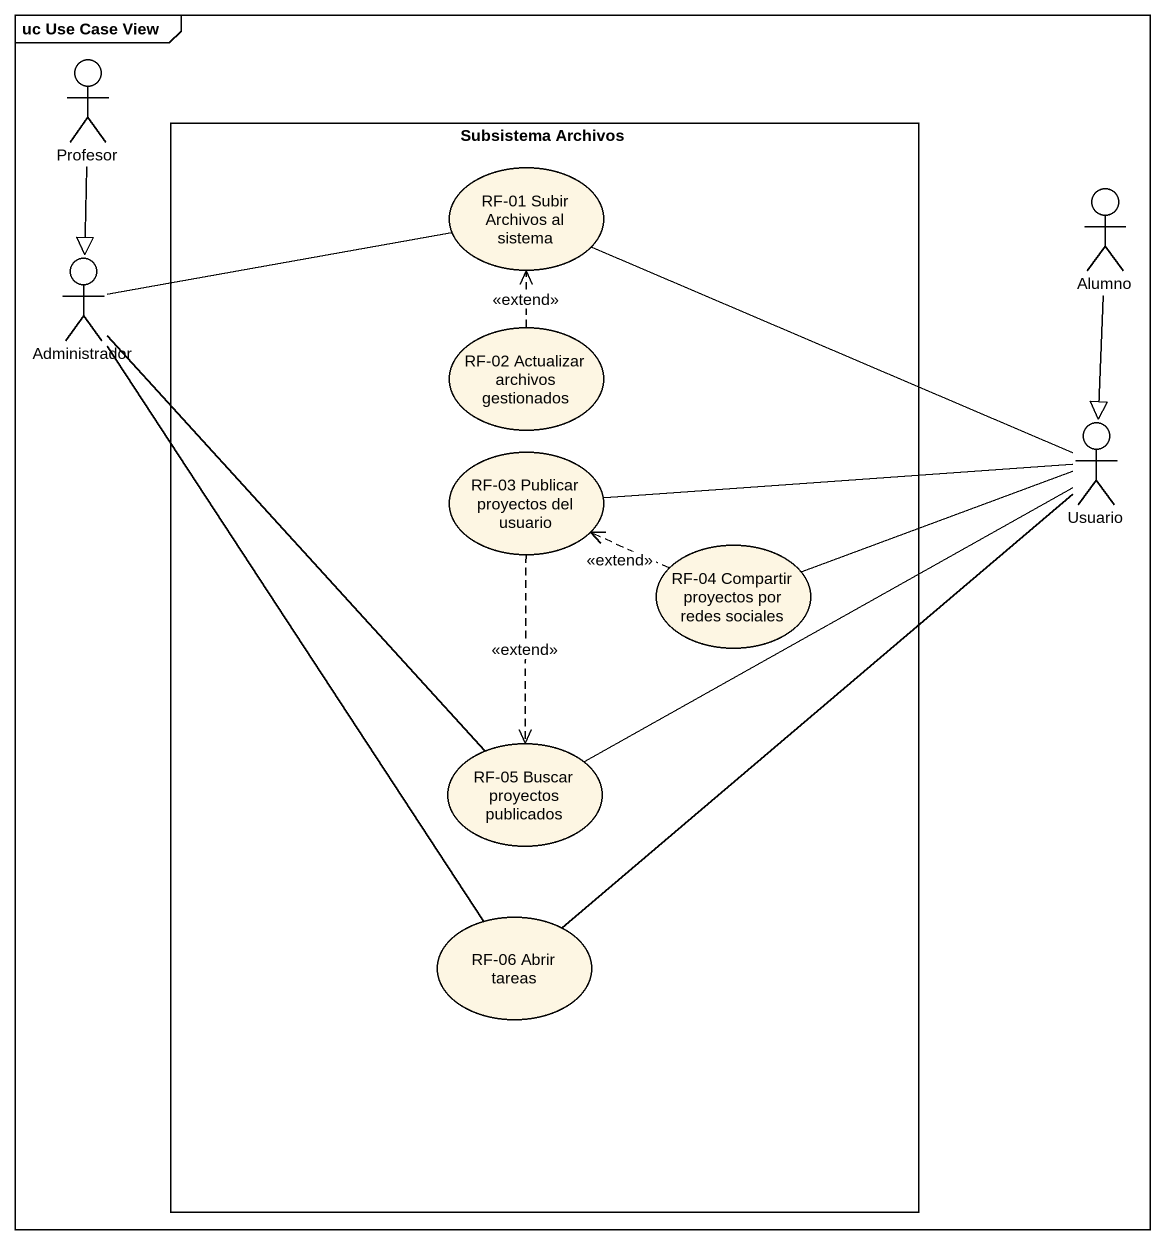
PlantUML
@startuml
mainframe uc Use Case View
actor Profesor
rectangle "Subsistema Archivos" as Subsistema_Archivos {
  usecase "RF-01 Subir Archivos al sistema" as RF_01_Subir_Archivos_al
  usecase "RF-02 Actualizar archivos gestionados" as RF_02_Actualizar_archivos
  usecase "RF-03 Publicar proyectos del usuario" as RF_03_Publicar_proyectos
  usecase "RF-04 Compartir proyectos por redes sociales" as RF_04_Compartir_proyectos
  usecase "RF-05 Buscar proyectos publicados" as RF_05_Buscar_proyectos
  usecase "RF-06 Abrir tareas" as RF_06_Abrir_tareas
}
actor Alumno
actor Administrador
actor Usuario
Profesor --|> Administrador
Alumno --|> Usuario
Administrador -right- RF_01_Subir_Archivos_al
Administrador -- RF_05_Buscar_proyectos
Administrador -- RF_06_Abrir_tareas
RF_02_Actualizar_archivos .up.> RF_01_Subir_Archivos_al : <<extend>>
Usuario -left- RF_01_Subir_Archivos_al
Usuario -left- RF_03_Publicar_proyectos
Usuario -left- RF_04_Compartir_proyectos
Usuario -left- RF_05_Buscar_proyectos
Usuario -- RF_06_Abrir_tareas
RF_03_Publicar_proyectos ..> RF_05_Buscar_proyectos : <<extend>>
RF_04_Compartir_proyectos .left.> RF_03_Publicar_proyectos : <<extend>>
@enduml
